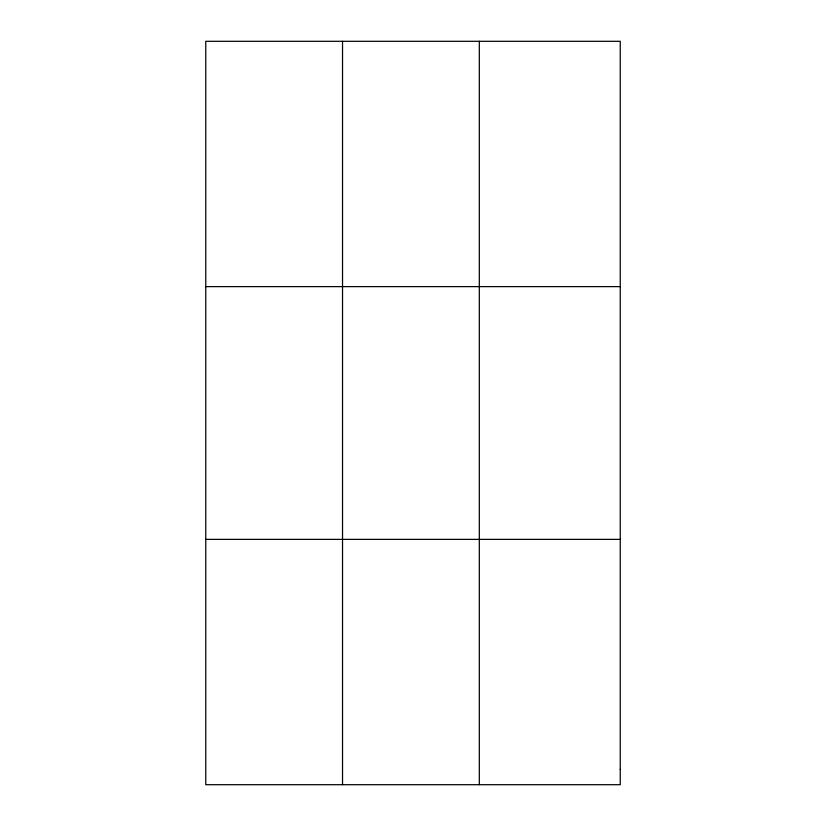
<?xml version="1.0" encoding="UTF-8"?>
<svg xmlns="http://www.w3.org/2000/svg" width="826" height="826" viewBox="0 0 826 826"><rect width="100%" height="100%" fill="white"/><g stroke="black" fill="none" stroke-linecap="round" stroke-linejoin="round"><path stroke-width="1.24" d="M342.532 41.3L342.532 784.7M479.317 41.3L479.317 784.7M205.757 286.622L620.243 286.622M205.757 539.378L620.243 539.378M620.243 769.367L620.243 784.7L205.757 784.7L205.757 41.3L620.243 41.3L620.243 769.367"/></g></svg>
